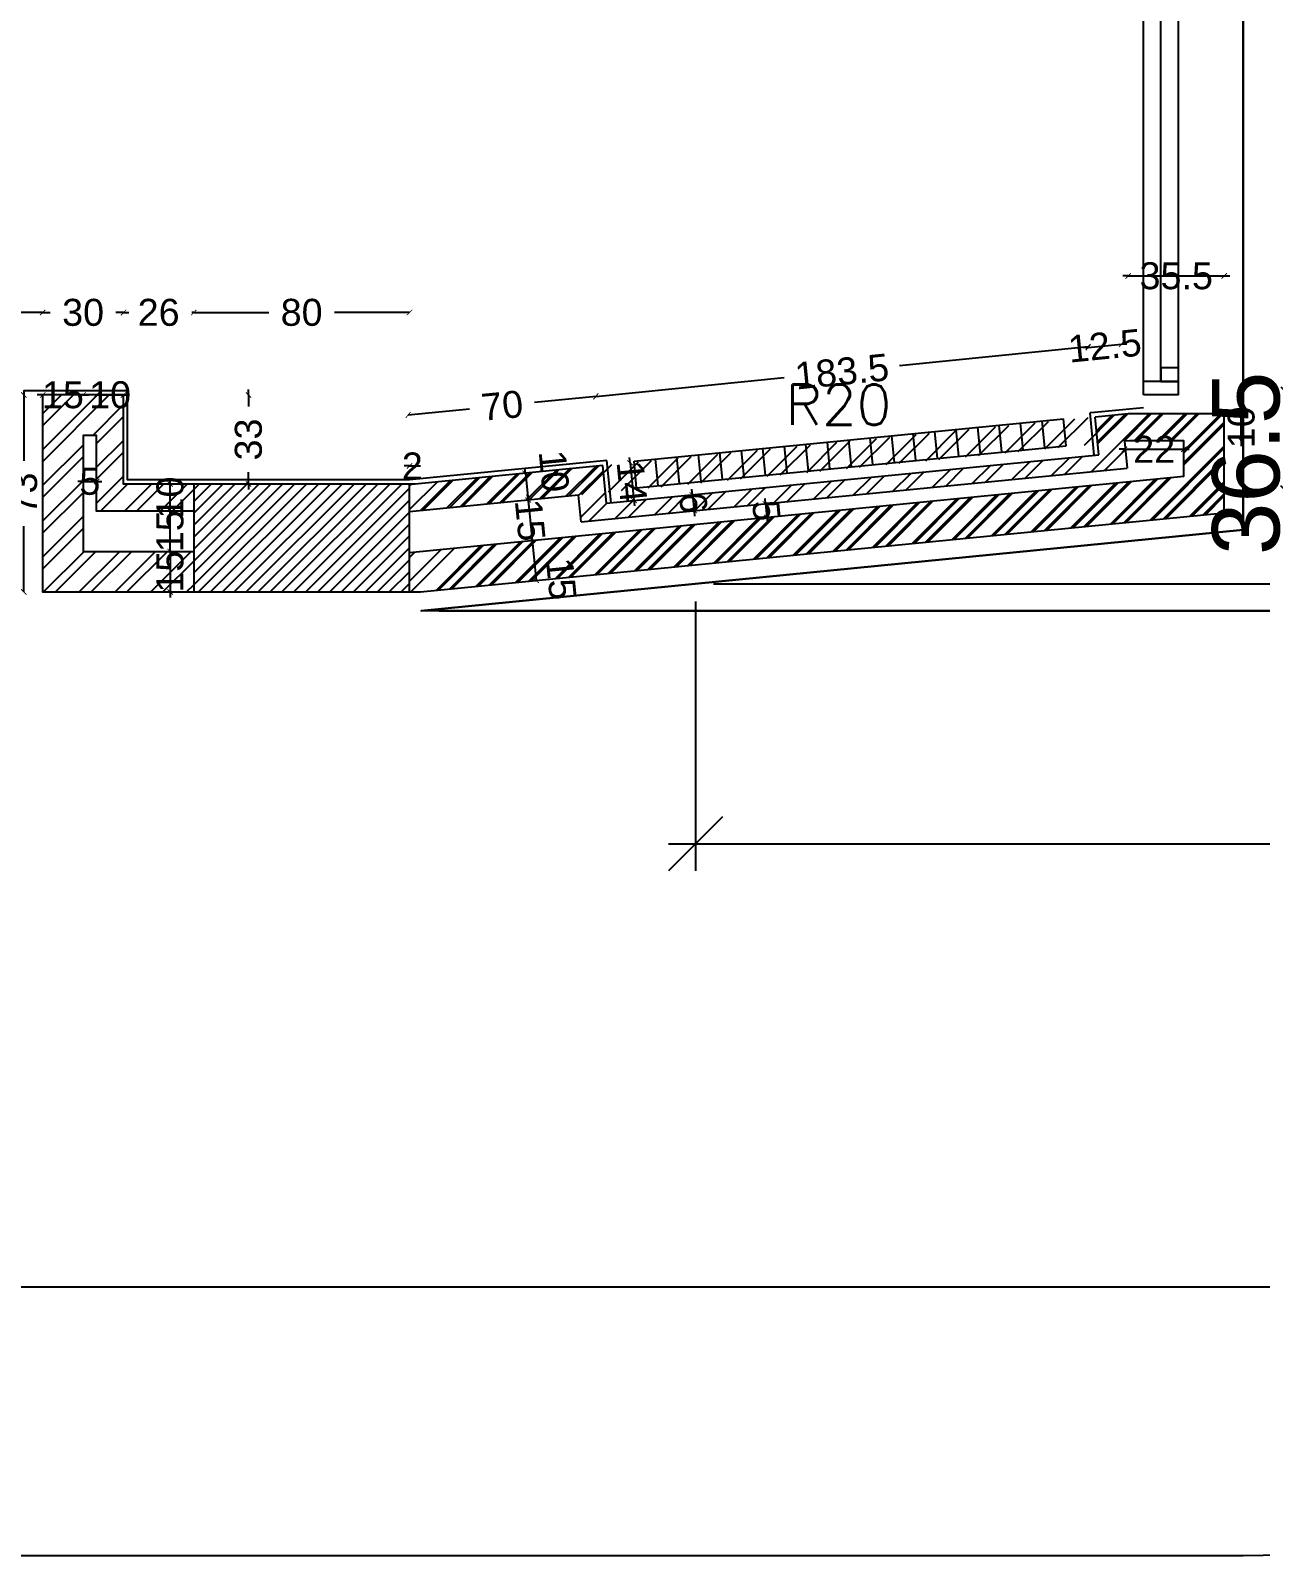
# Model space of a CAD drawing. Extents: x -0.9 to 45.6, y -8.7 to 61.5.
# Drawn here: x 34.41 to 38.97, y 0 to 5.65 of the extents above; entities that cross this region are included whole.
import ezdxf

# ---------------------------------------------------------------- set-up
doc = ezdxf.new("R2010")
doc.units = 0
doc.header["$MEASUREMENT"] = 0
doc.header["$PDMODE"] = 35
doc.header["$PDSIZE"] = 0.3
doc.layers.get('0').update_dxf_attribs({"linetype": 'CONTINUOUS'})
doc.layers.get('DEFPOINTS').update_dxf_attribs({"linetype": 'CONTINUOUS'})
for name, color, linetype in [('03', 3, 'CONTINUOUS'), ('04', 4, 'CONTINUOUS'), ('60%', 7, 'CONTINUOUS'), ('A-ALU', 9, 'CONTINUOUS'), ('A-ANNO-DIM', 3, 'CONTINUOUS'), ('A-AREAS', 6, 'CONTINUOUS'), ('A-BALUST', 1, 'CONTINUOUS'), ('a-dim', 3, 'CONTINUOUS'), ('A-HATCH-CONC', 8, 'CONTINUOUS'), ('A-HATCH-WALL', 8, 'CONTINUOUS'), ('A-PLASTER', 8, 'CONTINUOUS'), ('A-PROJECTION', 9, 'CONTINUOUS'), ('A-WALL', 4, 'CONTINUOUS'), ('Parcelle$0$N-PLOT', 5, 'CONTINUOUS'), ('S-2ND-3RD-4-5-6TH$0$A-STR 2-3-4-5-6', 2, 'CONTINUOUS'), ('S-2ND-3RD-4-5-6TH$0$N-PLOT', 5, 'CONTINUOUS')]:
    doc.layers.add(name, color=color, linetype=linetype)
doc.styles.add('A100-STEXT', font='arial.ttf', dxfattribs={"height": 0.25})
doc.styles.add('ROMANS', font='romans__.ttf')
doc.styles.add('STYLE1', font='arial.ttf')
doc.dimstyles.new('A100-DIM', dxfattribs={"dimtxt": 0.25, "dimasz": 0.2, "dimexe": 0.1, "dimexo": 0.3, "dimgap": 0.1, "dimtad": 1, "dimlfac": 100, "dimrnd": 0.5, "dimdsep": 46, "dimtxsty": 'A100-STEXT', "dimblk1": 'OBLIQUE', "dimblk2": 'OBLIQUE', "dimsah": 1, "dimcen": -0.05, "dimdle": 0.1, "dimclrd": 15, "dimclre": 15, "dimclrt": 256, "dimadec": 0, "dimazin": 0, "dimtfac": 0.28, "dimtix": 1, "dimtmove": 2, "dimatfit": 3, "dimldrblk": 'OBLIQUE', "dimfxl": 1, "dimtolj": 1, "dimarcsym": 0})
doc.dimstyles.new('A50-DIM', dxfattribs={"dimtxt": 0.1, "dimasz": 0.02, "dimexe": 0.05, "dimexo": 0.01, "dimgap": 0.05, "dimtad": 0, "dimdec": 1, "dimlfac": 100, "dimrnd": 0.5, "dimdsep": 46, "dimtxsty": 'STYLE1', "dimblk": 'ARCHTICK', "dimcen": 0.05, "dimdle": 1e-05, "dimse1": 1, "dimse2": 1, "dimclrd": 146, "dimclre": 256, "dimclrt": 256, "dimadec": 0, "dimazin": 0, "dimtfac": 1.4, "dimtdec": 1, "dimtix": 1, "dimtmove": 2, "dimatfit": 3, "dimldrblk": 'ARCHTICK', "dimfxl": 1, "dimtolj": 1, "dimarcsym": 0})

# ---------------------------------------------------------------- blocks, each defined once
blk = doc.blocks.new('_OBLIQUE')
at = {"color": 0, "linetype": 'ByBlock'}
blk.add_line((-0.5, -0.5), (0.5, 0.5), dxfattribs=at)
blk = doc.blocks.new('*D187')
at = {"layer": 'a-dim', "color": 15, "lineweight": -2}
for p, q in [((39.1475, 4.23), (39.1475, 4.43)), ((39.1384, 4.23), (39.2475, 4.23)), ((39.1475, 4.23), (39.1475, 3.8631)), ((39.1384, 3.8631), (39.2475, 3.8631)), ((39.1475, 3.8631), (39.1475, 3.6631))]:
    blk.add_line(p, q, dxfattribs=at)
at = {"layer": 'DEFPOINTS', "color": 0}
for p in [(38.8384, 4.23), (38.8384, 3.8631), (39.1475, 3.8631)]:
    blk.add_point(p, dxfattribs=at)
at = {"layer": 'a-dim', "color": 15, "lineweight": -2, "xscale": 0.2, "yscale": 0.2, "zscale": 0.2}
for p, rotation in [((39.1475, 4.23), 270), ((39.1475, 3.8631), 90)]:
    blk.add_blockref('_OBLIQUE', p, dxfattribs=dict(at, rotation=rotation))
at = {"layer": 'a-dim', "insert": (38.9198, 4.0466), "char_height": 0.25, "attachment_point": 5, "rotation": 90, "style": 'A100-STEXT'}
blk.add_mtext('\\A1;36.5', dxfattribs=at)
blk = doc.blocks.new('*D286')
at = {"layer": '60%', "color": 15, "lineweight": -2}
for p, q in [((36.8785, 3.5341), (36.8785, 2.5371)), ((42.9584, 3.5341), (42.9584, 2.5371)), ((36.7785, 2.6371), (43.0584, 2.6371))]:
    blk.add_line(p, q, dxfattribs=at)
at = {"layer": 'DEFPOINTS', "color": 0}
for p in [(36.8785, 3.8341), (42.9584, 3.8341), (42.9584, 2.6371)]:
    blk.add_point(p, dxfattribs=at)
at = {"layer": '60%', "color": 15, "lineweight": -2, "xscale": 0.2, "yscale": 0.2, "zscale": 0.2, "rotation": 180}
blk.add_blockref('_OBLIQUE', (36.8785, 2.6371), dxfattribs=at)
at = {"layer": '60%', "color": 15, "lineweight": -2, "xscale": 0.2, "yscale": 0.2, "zscale": 0.2}
blk.add_blockref('_OBLIQUE', (42.9584, 2.6371), dxfattribs=at)
at = {"layer": '60%', "insert": (39.9184, 2.8648), "char_height": 0.25, "attachment_point": 5, "style": 'A100-STEXT'}
blk.add_mtext('\\A1;608', dxfattribs=at)
blk = doc.blocks.new('*D287')
at = {"layer": '60%', "color": 15, "lineweight": -2}
for p, q in [((0.0084, 3.2), (0.0084, 0.8959)), ((42.9584, 3.2), (42.9584, 0.8959)), ((-0.0916, 0.9959), (43.0584, 0.9959))]:
    blk.add_line(p, q, dxfattribs=at)
at = {"layer": 'DEFPOINTS', "color": 0}
for p in [(0.0084, 3.5), (42.9584, 3.5), (42.9584, 0.9959)]:
    blk.add_point(p, dxfattribs=at)
at = {"layer": '60%', "color": 15, "lineweight": -2, "xscale": 0.2, "yscale": 0.2, "zscale": 0.2, "rotation": 180}
blk.add_blockref('_OBLIQUE', (0.0084, 0.9959), dxfattribs=at)
at = {"layer": '60%', "color": 15, "lineweight": -2, "xscale": 0.2, "yscale": 0.2, "zscale": 0.2}
blk.add_blockref('_OBLIQUE', (42.9584, 0.9959), dxfattribs=at)
at = {"layer": '60%', "insert": (21.4834, 1.2235), "char_height": 0.25, "attachment_point": 5, "style": 'A100-STEXT'}
blk.add_mtext('\\A1;4295', dxfattribs=at)
blk = doc.blocks.new('_ArchTick')
at = {"color": 0, "linetype": 'ByBlock', "const_width": 0.15}
blk.add_lwpolyline([(-0.5, -0.5), (0.5, 0.5)], dxfattribs=at)
blk = doc.blocks.new('*D387')
at = {"layer": 'A-ANNO-DIM', "color": 146, "lineweight": -2}
for p, q in [((32.4434, 4.6054), (33.2309, 4.6054)), ((34.4584, 4.6054), (33.6708, 4.6054))]:
    blk.add_line(p, q, dxfattribs=at)
at = {"layer": 'DEFPOINTS', "color": 0}
for p in [(34.4584, 4.6054), (32.4434, 4.315), (34.4584, 4.3)]:
    blk.add_point(p, dxfattribs=at)
at = {"layer": 'A-ANNO-DIM', "color": 146, "lineweight": -2, "xscale": 0.02, "yscale": 0.02, "zscale": 0.02, "rotation": 180}
blk.add_blockref('_ArchTick', (32.4434, 4.6054), dxfattribs=at)
at = {"layer": 'A-ANNO-DIM', "color": 146, "lineweight": -2, "xscale": 0.02, "yscale": 0.02, "zscale": 0.02}
blk.add_blockref('_ArchTick', (34.4584, 4.6054), dxfattribs=at)
at = {"layer": 'A-ANNO-DIM', "insert": (33.4509, 4.6054), "char_height": 0.1, "attachment_point": 5, "style": 'STYLE1'}
blk.add_mtext('\\A1;201.5', dxfattribs=at)
blk = doc.blocks.new('*D388')
at = {"layer": 'A-ANNO-DIM', "color": 146, "lineweight": -2}
for p, q in [((34.4584, 4.6054), (34.4384, 4.6054)), ((34.4584, 4.6054), (34.4869, 4.6054)), ((34.7584, 4.6054), (34.7298, 4.6054)), ((34.7584, 4.6054), (34.7784, 4.6054))]:
    blk.add_line(p, q, dxfattribs=at)
at = {"layer": 'DEFPOINTS', "color": 0}
for p in [(34.7584, 4.6054), (34.4584, 4.3), (34.7584, 4.3)]:
    blk.add_point(p, dxfattribs=at)
at = {"layer": 'A-ANNO-DIM', "color": 146, "lineweight": -2, "xscale": 0.02, "yscale": 0.02, "zscale": 0.02}
blk.add_blockref('_ArchTick', (34.4584, 4.6054), dxfattribs=at)
at = {"layer": 'A-ANNO-DIM', "color": 146, "lineweight": -2, "xscale": 0.02, "yscale": 0.02, "zscale": 0.02, "rotation": 180}
blk.add_blockref('_ArchTick', (34.7584, 4.6054), dxfattribs=at)
at = {"layer": 'A-ANNO-DIM', "insert": (34.6084, 4.6054), "char_height": 0.1, "attachment_point": 5, "style": 'STYLE1'}
blk.add_mtext('\\A1;30', dxfattribs=at)
blk = doc.blocks.new('*D389')
at = {"layer": 'A-ANNO-DIM', "color": 146, "lineweight": -2}
for p, q in [((34.7584, 4.6054), (34.7384, 4.6054)), ((34.7584, 4.6054), (34.7659, 4.6054)), ((35.0184, 4.6054), (35.0108, 4.6054)), ((35.0184, 4.6054), (35.0384, 4.6054))]:
    blk.add_line(p, q, dxfattribs=at)
at = {"layer": 'DEFPOINTS', "color": 0}
for p in [(35.0184, 4.6054), (34.7584, 4.3), (35.0184, 3.97)]:
    blk.add_point(p, dxfattribs=at)
at = {"layer": 'A-ANNO-DIM', "color": 146, "lineweight": -2, "xscale": 0.02, "yscale": 0.02, "zscale": 0.02}
blk.add_blockref('_ArchTick', (34.7584, 4.6054), dxfattribs=at)
at = {"layer": 'A-ANNO-DIM', "color": 146, "lineweight": -2, "xscale": 0.02, "yscale": 0.02, "zscale": 0.02, "rotation": 180}
blk.add_blockref('_ArchTick', (35.0184, 4.6054), dxfattribs=at)
at = {"layer": 'A-ANNO-DIM', "insert": (34.8884, 4.6054), "char_height": 0.1, "attachment_point": 5, "style": 'STYLE1'}
blk.add_mtext('\\A1;26', dxfattribs=at)
blk = doc.blocks.new('*D390')
at = {"layer": 'A-ANNO-DIM', "color": 146, "lineweight": -2}
for p, q in [((35.0184, 4.6054), (35.2968, 4.6054)), ((35.8184, 4.6054), (35.5399, 4.6054))]:
    blk.add_line(p, q, dxfattribs=at)
at = {"layer": 'DEFPOINTS', "color": 0}
for p in [(35.8184, 4.6054), (35.0184, 3.97), (35.8184, 3.97)]:
    blk.add_point(p, dxfattribs=at)
at = {"layer": 'A-ANNO-DIM', "color": 146, "lineweight": -2, "xscale": 0.02, "yscale": 0.02, "zscale": 0.02, "rotation": 180}
blk.add_blockref('_ArchTick', (35.0184, 4.6054), dxfattribs=at)
at = {"layer": 'A-ANNO-DIM', "color": 146, "lineweight": -2, "xscale": 0.02, "yscale": 0.02, "zscale": 0.02}
blk.add_blockref('_ArchTick', (35.8184, 4.6054), dxfattribs=at)
at = {"layer": 'A-ANNO-DIM', "insert": (35.4184, 4.6054), "char_height": 0.1, "attachment_point": 5, "style": 'STYLE1'}
blk.add_mtext('\\A1;80', dxfattribs=at)
blk = doc.blocks.new('*D391')
at = {"layer": 'A-ANNO-DIM', "color": 146, "lineweight": -2}
for p, q in [((38.3332, 4.4784), (37.6342, 4.408)), ((36.5085, 4.2946), (37.2075, 4.365))]:
    blk.add_line(p, q, dxfattribs=at)
at = {"layer": 'DEFPOINTS', "color": 0}
for p in [(36.5085, 4.2947), (38.3594, 4.2179), (36.5347, 4.0342)]:
    blk.add_point(p, dxfattribs=at)
at = {"layer": 'A-ANNO-DIM', "color": 146, "lineweight": -2, "xscale": 0.02, "yscale": 0.02, "zscale": 0.02}
for p, rotation in [((38.3332, 4.4784), 5.749290727257161), ((36.5085, 4.2947), 185.7492907272571)]:
    blk.add_blockref('_ArchTick', p, dxfattribs=dict(at, rotation=rotation))
at = {"layer": 'A-ANNO-DIM', "insert": (37.4209, 4.3865), "char_height": 0.1, "attachment_point": 5, "rotation": 5.7493, "style": 'STYLE1'}
blk.add_mtext('\\A1;183.5', dxfattribs=at)
blk = doc.blocks.new('*D392')
at = {"layer": 'A-ANNO-DIM', "color": 146, "lineweight": -2}
for p, q in [((36.5096, 4.2947), (36.282, 4.2723)), ((35.8135, 4.2262), (36.0411, 4.2486))]:
    blk.add_line(p, q, dxfattribs=at)
at = {"layer": 'DEFPOINTS', "color": 0}
for p in [(35.8135, 4.2262), (36.5347, 4.0385), (35.8387, 3.97)]:
    blk.add_point(p, dxfattribs=at)
at = {"layer": 'A-ANNO-DIM', "color": 146, "lineweight": -2, "xscale": 0.02, "yscale": 0.02, "zscale": 0.02}
for p, rotation in [((36.5095, 4.2947), 5.617580589974765), ((35.8135, 4.2262), 185.6175805899748)]:
    blk.add_blockref('_ArchTick', p, dxfattribs=dict(at, rotation=rotation))
at = {"layer": 'A-ANNO-DIM', "insert": (36.1615, 4.2604), "char_height": 0.1, "attachment_point": 5, "rotation": 5.6176, "style": 'STYLE1'}
blk.add_mtext('\\A1;70', dxfattribs=at)
blk = doc.blocks.new('*D400')
at = {"layer": 'A-ANNO-DIM', "color": 146, "lineweight": -2}
for p, q in [((35.2214, 4.3), (35.2214, 4.32)), ((35.2214, 4.3), (35.2214, 4.2566)), ((35.2214, 3.97), (35.2214, 4.0134)), ((35.2214, 3.97), (35.2214, 3.95))]:
    blk.add_line(p, q, dxfattribs=at)
at = {"layer": 'DEFPOINTS', "color": 0}
for p in [(34.7584, 4.3), (34.7584, 3.97), (35.2214, 3.97)]:
    blk.add_point(p, dxfattribs=at)
at = {"layer": 'A-ANNO-DIM', "color": 146, "lineweight": -2, "xscale": 0.02, "yscale": 0.02, "zscale": 0.02}
for p, rotation in [((35.2214, 4.3), 270), ((35.2214, 3.97), 90)]:
    blk.add_blockref('_ArchTick', p, dxfattribs=dict(at, rotation=rotation))
at = {"layer": 'A-ANNO-DIM', "insert": (35.2214, 4.135), "char_height": 0.1, "attachment_point": 5, "rotation": 90, "style": 'STYLE1'}
blk.add_mtext('\\A1;33', dxfattribs=at)
blk = doc.blocks.new('*D401')
at = {"layer": 'A-ANNO-DIM', "color": 146, "lineweight": -2}
for p, q in [((39.1475, 4.23), (39.1475, 4.25)), ((39.1475, 4.23), (39.1475, 4.2268)), ((39.1475, 3.8631), (39.1475, 3.8663)), ((39.1475, 3.8631), (39.1475, 3.8431))]:
    blk.add_line(p, q, dxfattribs=at)
at = {"layer": 'DEFPOINTS', "color": 0}
for p in [(38.8384, 4.23), (38.8384, 3.8631), (39.1475, 3.8631)]:
    blk.add_point(p, dxfattribs=at)
at = {"layer": 'A-ANNO-DIM', "color": 146, "lineweight": -2, "xscale": 0.02, "yscale": 0.02, "zscale": 0.02}
for p, rotation in [((39.1475, 4.23), 270), ((39.1475, 3.8631), 90)]:
    blk.add_blockref('_ArchTick', p, dxfattribs=dict(at, rotation=rotation))
at = {"layer": 'A-ANNO-DIM', "insert": (39.1475, 4.0466), "char_height": 0.1, "attachment_point": 5, "rotation": 90, "style": 'STYLE1'}
blk.add_mtext('\\A1;36.5', dxfattribs=at)
blk = doc.blocks.new('*D402')
at = {"layer": 'A-ANNO-DIM', "color": 146, "lineweight": -2}
for p, q in [((36.248, 4.0103), (36.246, 4.0302)), ((36.248, 4.0103), (36.2578, 3.9107)), ((36.2578, 3.9107), (36.2597, 3.8908))]:
    blk.add_line(p, q, dxfattribs=at)
at = {"layer": 'DEFPOINTS', "color": 0}
for p in [(36.4917, 4.0342), (36.2578, 3.9107), (36.5015, 3.9347)]:
    blk.add_point(p, dxfattribs=at)
at = {"layer": 'A-ANNO-DIM', "color": 146, "lineweight": -2, "xscale": 0.02, "yscale": 0.02, "zscale": 0.02}
for p, rotation in [((36.248, 4.0103), 275.6175805900498), ((36.2578, 3.9107), 95.61758059004978)]:
    blk.add_blockref('_ArchTick', p, dxfattribs=dict(at, rotation=rotation))
at = {"layer": 'A-ANNO-DIM', "insert": (36.3534, 4.0174), "char_height": 0.1, "attachment_point": 5, "rotation": 275.6176, "style": 'STYLE1'}
blk.add_mtext('\\A1;10', dxfattribs=at)
blk = doc.blocks.new('*D403')
at = {"layer": 'A-ANNO-DIM', "color": 146, "lineweight": -2}
for p, q in [((36.2578, 3.9107), (36.2558, 3.9306)), ((36.2578, 3.9107), (36.2724, 3.7615)), ((36.2724, 3.7615), (36.2744, 3.7415))]:
    blk.add_line(p, q, dxfattribs=at)
at = {"layer": 'DEFPOINTS', "color": 0}
for p in [(36.5015, 3.9347), (36.2724, 3.7615), (35.8184, 3.7168)]:
    blk.add_point(p, dxfattribs=at)
at = {"layer": 'A-ANNO-DIM', "color": 146, "lineweight": -2, "xscale": 0.02, "yscale": 0.02, "zscale": 0.02}
for p, rotation in [((36.2578, 3.9107), 275.6175805900456), ((36.2724, 3.7615), 95.61758059004556)]:
    blk.add_blockref('_ArchTick', p, dxfattribs=dict(at, rotation=rotation))
at = {"layer": 'A-ANNO-DIM', "insert": (36.2651, 3.8361), "char_height": 0.1, "attachment_point": 5, "rotation": 275.6176, "style": 'STYLE1'}
blk.add_mtext('\\A1;15', dxfattribs=at)
blk = doc.blocks.new('*D404')
at = {"layer": 'A-ANNO-DIM', "color": 146, "lineweight": -2}
blk.add_line((36.2724, 3.7615), (36.2871, 3.6122), dxfattribs=at)
at = {"layer": 'DEFPOINTS', "color": 0}
for p in [(35.8184, 3.7168), (35.8584, 3.57), (36.2871, 3.6122)]:
    blk.add_point(p, dxfattribs=at)
at = {"layer": 'A-ANNO-DIM', "color": 146, "lineweight": -2, "xscale": 0.02, "yscale": 0.02, "zscale": 0.02}
for p, rotation in [((36.2724, 3.7615), 95.61758059004556), ((36.2871, 3.6122), 275.6175805900456)]:
    blk.add_blockref('_ArchTick', p, dxfattribs=dict(at, rotation=rotation))
at = {"layer": 'A-ANNO-DIM', "insert": (36.3803, 3.6187), "char_height": 0.1, "attachment_point": 5, "rotation": 275.6176, "style": 'STYLE1'}
blk.add_mtext('\\A1;15', dxfattribs=at)
blk = doc.blocks.new('A$C21287FDA')
at = {"layer": 'A-ALU'}
for p, q in [((38.5384, 4.3), (38.5384, 7.525)), ((38.6684, 4.3), (38.6684, 7.525)), ((38.6034, 4.35), (38.6034, 7.475)), ((38.6684, 4.35), (38.5384, 4.35)), ((38.6684, 4.3), (38.5384, 4.3))]:
    blk.add_line(p, q, dxfattribs=at)
blk.add_lwpolyline([(38.6684, 4.4), (38.6034, 4.4), (38.6034, 4.35), (38.6684, 4.35)], close=True, dxfattribs=at)
blk = doc.blocks.new('*D441')
at = {"layer": 'A-ANNO-DIM', "color": 146, "lineweight": -2}
for p, q in [((35.8184, 4.0368), (35.7984, 4.0368)), ((35.8184, 4.0368), (35.8387, 4.0368)), ((35.8387, 4.0368), (35.8587, 4.0368))]:
    blk.add_line(p, q, dxfattribs=at)
at = {"layer": 'DEFPOINTS', "color": 0}
for p in [(35.8387, 4.0368), (35.8184, 3.97), (35.8387, 3.97)]:
    blk.add_point(p, dxfattribs=at)
at = {"layer": 'A-ANNO-DIM', "color": 146, "lineweight": -2, "xscale": 0.02, "yscale": 0.02, "zscale": 0.02}
blk.add_blockref('_ArchTick', (35.8184, 4.0368), dxfattribs=at)
at = {"layer": 'A-ANNO-DIM', "color": 146, "lineweight": -2, "xscale": 0.02, "yscale": 0.02, "zscale": 0.02, "rotation": 180}
blk.add_blockref('_ArchTick', (35.8387, 4.0368), dxfattribs=at)
at = {"layer": 'A-ANNO-DIM', "insert": (35.8286, 4.0368), "char_height": 0.1, "attachment_point": 5, "style": 'STYLE1'}
blk.add_mtext('\\A1;2', dxfattribs=at)
blk = doc.blocks.new('*D442')
at = {"layer": 'A-ANNO-DIM', "color": 146, "lineweight": -2}
for p, q in [((38.334, 4.4759), (38.3141, 4.474)), ((38.334, 4.4759), (38.4567, 4.488)), ((38.4567, 4.488), (38.4766, 4.4899))]:
    blk.add_line(p, q, dxfattribs=at)
at = {"layer": 'DEFPOINTS', "color": 0}
for p in [(38.4567, 4.488), (38.3594, 4.2179), (38.4821, 4.23)]:
    blk.add_point(p, dxfattribs=at)
at = {"layer": 'A-ANNO-DIM', "color": 146, "lineweight": -2, "xscale": 0.02, "yscale": 0.02, "zscale": 0.02}
for p, rotation in [((38.334, 4.4759), 5.617580589975084), ((38.4567, 4.488), 185.6175805899751)]:
    blk.add_blockref('_ArchTick', p, dxfattribs=dict(at, rotation=rotation))
at = {"layer": 'A-ANNO-DIM', "insert": (38.3954, 4.482), "char_height": 0.1, "attachment_point": 5, "rotation": 5.6176, "style": 'STYLE1'}
blk.add_mtext('\\A1;12.5', dxfattribs=at)
blk = doc.blocks.new('*D443')
at = {"layer": 'A-ANNO-DIM', "color": 146, "lineweight": -2}
for p, q in [((38.4821, 4.741), (38.4621, 4.741)), ((38.4821, 4.741), (38.8384, 4.741)), ((38.8384, 4.741), (38.8584, 4.741))]:
    blk.add_line(p, q, dxfattribs=at)
at = {"layer": 'DEFPOINTS', "color": 0}
for p in [(38.8384, 4.741), (38.4821, 4.23), (38.8384, 4.23)]:
    blk.add_point(p, dxfattribs=at)
at = {"layer": 'A-ANNO-DIM', "color": 146, "lineweight": -2, "xscale": 0.02, "yscale": 0.02, "zscale": 0.02}
blk.add_blockref('_ArchTick', (38.4821, 4.741), dxfattribs=at)
at = {"layer": 'A-ANNO-DIM', "color": 146, "lineweight": -2, "xscale": 0.02, "yscale": 0.02, "zscale": 0.02, "rotation": 180}
blk.add_blockref('_ArchTick', (38.8384, 4.741), dxfattribs=at)
at = {"layer": 'A-ANNO-DIM', "insert": (38.6602, 4.741), "char_height": 0.1, "attachment_point": 5, "style": 'STYLE1'}
blk.add_mtext('\\A1;35.5', dxfattribs=at)
blk = doc.blocks.new('*D444')
at = {"layer": 'A-ANNO-DIM', "color": 146, "lineweight": -2}
for p, q in [((34.3884, 4.3), (34.3884, 4.0562)), ((34.3884, 3.57), (34.3884, 3.8138))]:
    blk.add_line(p, q, dxfattribs=at)
at = {"layer": 'DEFPOINTS', "color": 0}
for p in [(34.4584, 4.3), (34.3884, 3.57), (34.4584, 3.57)]:
    blk.add_point(p, dxfattribs=at)
at = {"layer": 'A-ANNO-DIM', "color": 146, "lineweight": -2, "xscale": 0.02, "yscale": 0.02, "zscale": 0.02}
for p, rotation in [((34.3884, 4.3), 90), ((34.3884, 3.57), 270)]:
    blk.add_blockref('_ArchTick', p, dxfattribs=dict(at, rotation=rotation))
at = {"layer": 'A-ANNO-DIM', "insert": (34.3884, 3.935), "char_height": 0.1, "attachment_point": 5, "rotation": 90, "style": 'STYLE1'}
blk.add_mtext('\\A1;73', dxfattribs=at)
blk = doc.blocks.new('*D445')
at = {"layer": 'A-ANNO-DIM', "color": 146, "lineweight": -2}
for p, q in [((36.636, 4.0484), (36.634, 4.0683)), ((36.636, 4.0484), (36.6497, 3.9091)), ((36.6497, 3.9091), (36.6516, 3.8892))]:
    blk.add_line(p, q, dxfattribs=at)
at = {"layer": 'DEFPOINTS', "color": 0}
for p in [(36.5347, 4.0385), (36.5485, 3.8991), (36.6497, 3.9091)]:
    blk.add_point(p, dxfattribs=at)
at = {"layer": 'A-ANNO-DIM', "color": 146, "lineweight": -2, "xscale": 0.02, "yscale": 0.02, "zscale": 0.02}
for p, rotation in [((36.636, 4.0484), 275.6175805880162), ((36.6497, 3.9091), 95.61758058801622)]:
    blk.add_blockref('_ArchTick', p, dxfattribs=dict(at, rotation=rotation))
at = {"layer": 'A-ANNO-DIM', "insert": (36.6428, 3.9788), "char_height": 0.1, "attachment_point": 5, "rotation": 275.6176, "style": 'STYLE1'}
blk.add_mtext('\\A1;14', dxfattribs=at)
blk = doc.blocks.new('*D447')
at = {"layer": 'A-ANNO-DIM', "color": 146, "lineweight": -2}
for p, q in [((34.9309, 3.97), (34.9309, 3.99)), ((34.9309, 3.87), (34.9309, 3.97)), ((34.9309, 3.87), (34.9309, 3.85))]:
    blk.add_line(p, q, dxfattribs=at)
at = {"layer": 'DEFPOINTS', "color": 0}
for p in [(34.9309, 3.97), (35.0184, 3.97), (35.0184, 3.87)]:
    blk.add_point(p, dxfattribs=at)
at = {"layer": 'A-ANNO-DIM', "color": 146, "lineweight": -2, "xscale": 0.02, "yscale": 0.02, "zscale": 0.02}
for p, rotation in [((34.9309, 3.97), 270), ((34.9309, 3.87), 90)]:
    blk.add_blockref('_ArchTick', p, dxfattribs=dict(at, rotation=rotation))
at = {"layer": 'A-ANNO-DIM', "insert": (34.9309, 3.92), "char_height": 0.1, "attachment_point": 5, "rotation": 90, "style": 'STYLE1'}
blk.add_mtext('\\A1;10', dxfattribs=at)
blk = doc.blocks.new('*D448')
at = {"layer": 'A-ANNO-DIM', "color": 146, "lineweight": -2}
for p, q in [((34.9309, 3.87), (34.9309, 3.89)), ((34.9309, 3.72), (34.9309, 3.87)), ((34.9309, 3.72), (34.9309, 3.7))]:
    blk.add_line(p, q, dxfattribs=at)
at = {"layer": 'DEFPOINTS', "color": 0}
for p in [(34.9309, 3.87), (35.0184, 3.87), (35.0184, 3.72)]:
    blk.add_point(p, dxfattribs=at)
at = {"layer": 'A-ANNO-DIM', "color": 146, "lineweight": -2, "xscale": 0.02, "yscale": 0.02, "zscale": 0.02}
for p, rotation in [((34.9309, 3.87), 270), ((34.9309, 3.72), 90)]:
    blk.add_blockref('_ArchTick', p, dxfattribs=dict(at, rotation=rotation))
at = {"layer": 'A-ANNO-DIM', "insert": (34.9309, 3.795), "char_height": 0.1, "attachment_point": 5, "rotation": 90, "style": 'STYLE1'}
blk.add_mtext('\\A1;15', dxfattribs=at)
blk = doc.blocks.new('*D449')
at = {"layer": 'A-ANNO-DIM', "color": 146, "lineweight": -2}
for p, q in [((34.9309, 3.72), (34.9309, 3.74)), ((34.9309, 3.72), (34.9309, 3.57)), ((34.9309, 3.57), (34.9309, 3.55))]:
    blk.add_line(p, q, dxfattribs=at)
at = {"layer": 'DEFPOINTS', "color": 0}
for p in [(35.0184, 3.72), (34.9309, 3.57), (35.0184, 3.57)]:
    blk.add_point(p, dxfattribs=at)
at = {"layer": 'A-ANNO-DIM', "color": 146, "lineweight": -2, "xscale": 0.02, "yscale": 0.02, "zscale": 0.02}
for p, rotation in [((34.9309, 3.72), 270), ((34.9309, 3.57), 90)]:
    blk.add_blockref('_ArchTick', p, dxfattribs=dict(at, rotation=rotation))
at = {"layer": 'A-ANNO-DIM', "insert": (34.9309, 3.645), "char_height": 0.1, "attachment_point": 5, "rotation": 90, "style": 'STYLE1'}
blk.add_mtext('\\A1;15', dxfattribs=at)
blk = doc.blocks.new('*D450')
at = {"layer": 'A-ANNO-DIM', "color": 146, "lineweight": -2}
for p, q in [((34.4584, 4.3), (34.4384, 4.3)), ((34.6084, 4.3), (34.4584, 4.3)), ((34.6084, 4.3), (34.6284, 4.3))]:
    blk.add_line(p, q, dxfattribs=at)
at = {"layer": 'DEFPOINTS', "color": 0}
for p in [(34.4584, 4.3), (34.4584, 4.3), (34.6084, 4.15)]:
    blk.add_point(p, dxfattribs=at)
at = {"layer": 'A-ANNO-DIM', "color": 146, "lineweight": -2, "xscale": 0.02, "yscale": 0.02, "zscale": 0.02}
blk.add_blockref('_ArchTick', (34.4584, 4.3), dxfattribs=at)
at = {"layer": 'A-ANNO-DIM', "color": 146, "lineweight": -2, "xscale": 0.02, "yscale": 0.02, "zscale": 0.02, "rotation": 180}
blk.add_blockref('_ArchTick', (34.6084, 4.3), dxfattribs=at)
at = {"layer": 'A-ANNO-DIM', "insert": (34.5334, 4.3), "char_height": 0.1, "attachment_point": 5, "style": 'STYLE1'}
blk.add_mtext('\\A1;15', dxfattribs=at)
blk = doc.blocks.new('*D431')
at = {"layer": 'A-ANNO-DIM', "color": 146, "lineweight": -2}
for p, q in [((34.6084, 3.9793), (34.5884, 3.9793)), ((34.6084, 3.9793), (34.6584, 3.9793)), ((34.6584, 3.9793), (34.6784, 3.9793))]:
    blk.add_line(p, q, dxfattribs=at)
at = {"layer": 'DEFPOINTS', "color": 0}
for p in [(34.6084, 4.15), (34.6584, 3.9793), (34.6584, 3.9793)]:
    blk.add_point(p, dxfattribs=at)
at = {"layer": 'A-ANNO-DIM', "color": 146, "lineweight": -2, "xscale": 0.02, "yscale": 0.02, "zscale": 0.02}
blk.add_blockref('_ArchTick', (34.6084, 3.9793), dxfattribs=at)
at = {"layer": 'A-ANNO-DIM', "color": 146, "lineweight": -2, "xscale": 0.02, "yscale": 0.02, "zscale": 0.02, "rotation": 180}
blk.add_blockref('_ArchTick', (34.6584, 3.9793), dxfattribs=at)
at = {"layer": 'A-ANNO-DIM', "insert": (34.6334, 3.9793), "char_height": 0.1, "attachment_point": 5, "style": 'STYLE1'}
blk.add_mtext('\\A1;5', dxfattribs=at)
blk = doc.blocks.new('*D432')
at = {"layer": 'A-ANNO-DIM', "color": 146, "lineweight": -2}
for p, q in [((34.6584, 4.3), (34.6384, 4.3)), ((34.6584, 4.3), (34.7584, 4.3)), ((34.7584, 4.3), (34.7784, 4.3))]:
    blk.add_line(p, q, dxfattribs=at)
at = {"layer": 'DEFPOINTS', "color": 0}
for p in [(34.7584, 4.3), (34.7584, 4.3), (34.6584, 4.15)]:
    blk.add_point(p, dxfattribs=at)
at = {"layer": 'A-ANNO-DIM', "color": 146, "lineweight": -2, "xscale": 0.02, "yscale": 0.02, "zscale": 0.02}
blk.add_blockref('_ArchTick', (34.6584, 4.3), dxfattribs=at)
at = {"layer": 'A-ANNO-DIM', "color": 146, "lineweight": -2, "xscale": 0.02, "yscale": 0.02, "zscale": 0.02, "rotation": 180}
blk.add_blockref('_ArchTick', (34.7584, 4.3), dxfattribs=at)
at = {"layer": 'A-ANNO-DIM', "insert": (34.7084, 4.3), "char_height": 0.1, "attachment_point": 5, "style": 'STYLE1'}
blk.add_mtext('\\A1;10', dxfattribs=at)
blk = doc.blocks.new('*D451')
at = {"layer": 'A-ANNO-DIM', "color": 146, "lineweight": -2}
for p, q in [((38.4687, 4.0986), (38.4487, 4.0986)), ((38.4687, 4.0986), (38.6884, 4.0986)), ((38.6884, 4.0986), (38.7084, 4.0986))]:
    blk.add_line(p, q, dxfattribs=at)
at = {"layer": 'DEFPOINTS', "color": 0}
for p in [(38.4687, 4.1282), (38.6884, 4.13), (38.6884, 4.0986)]:
    blk.add_point(p, dxfattribs=at)
at = {"layer": 'A-ANNO-DIM', "color": 146, "lineweight": -2, "xscale": 0.02, "yscale": 0.02, "zscale": 0.02}
blk.add_blockref('_ArchTick', (38.4687, 4.0986), dxfattribs=at)
at = {"layer": 'A-ANNO-DIM', "color": 146, "lineweight": -2, "xscale": 0.02, "yscale": 0.02, "zscale": 0.02, "rotation": 180}
blk.add_blockref('_ArchTick', (38.6884, 4.0986), dxfattribs=at)
at = {"layer": 'A-ANNO-DIM', "insert": (38.5785, 4.0986), "char_height": 0.1, "attachment_point": 5, "style": 'STYLE1'}
blk.add_mtext('\\A1;22', dxfattribs=at)
blk = doc.blocks.new('*D452')
at = {"layer": 'A-ANNO-DIM', "color": 146, "lineweight": -2}
for p, q in [((38.9012, 4.23), (38.9012, 4.25)), ((38.9012, 4.13), (38.9012, 4.23)), ((38.9012, 4.13), (38.9012, 4.11))]:
    blk.add_line(p, q, dxfattribs=at)
at = {"layer": 'DEFPOINTS', "color": 0}
for p in [(38.6884, 4.23), (38.9012, 4.23), (38.6884, 4.13)]:
    blk.add_point(p, dxfattribs=at)
at = {"layer": 'A-ANNO-DIM', "color": 146, "lineweight": -2, "xscale": 0.02, "yscale": 0.02, "zscale": 0.02}
for p, rotation in [((38.9012, 4.23), 270), ((38.9012, 4.13), 90)]:
    blk.add_blockref('_ArchTick', p, dxfattribs=dict(at, rotation=rotation))
at = {"layer": 'A-ANNO-DIM', "insert": (38.9012, 4.18), "char_height": 0.1, "attachment_point": 5, "rotation": 90, "style": 'STYLE1'}
blk.add_mtext('\\A1;10', dxfattribs=at)
blk = doc.blocks.new('*D453')
at = {"layer": 'A-ANNO-DIM', "color": 146, "lineweight": -2}
for p, q in [((36.8671, 3.9305), (36.8651, 3.9504)), ((36.8671, 3.9305), (36.8729, 3.8708)), ((36.8729, 3.8708), (36.8749, 3.8509))]:
    blk.add_line(p, q, dxfattribs=at)
at = {"layer": 'DEFPOINTS', "color": 0}
for p in [(36.5485, 3.8991), (36.8729, 3.8708), (36.5543, 3.8394)]:
    blk.add_point(p, dxfattribs=at)
at = {"layer": 'A-ANNO-DIM', "color": 146, "lineweight": -2, "xscale": 0.02, "yscale": 0.02, "zscale": 0.02}
for p, rotation in [((36.8671, 3.9305), 275.6175805880198), ((36.8729, 3.8708), 95.61758058801989)]:
    blk.add_blockref('_ArchTick', p, dxfattribs=dict(at, rotation=rotation))
at = {"layer": 'A-ANNO-DIM', "insert": (36.87, 3.9006), "char_height": 0.1, "attachment_point": 5, "rotation": 275.6176, "style": 'STYLE1'}
blk.add_mtext('\\A1;6', dxfattribs=at)
blk = doc.blocks.new('*D454')
at = {"layer": 'A-ANNO-DIM', "color": 146, "lineweight": -2}
for p, q in [((37.1383, 3.8969), (37.1363, 3.9168)), ((37.1383, 3.8969), (37.1432, 3.8471)), ((37.1432, 3.8471), (37.1451, 3.8272))]:
    blk.add_line(p, q, dxfattribs=at)
at = {"layer": 'DEFPOINTS', "color": 0}
for p in [(37.1432, 3.8471), (36.4548, 3.8296), (36.4597, 3.7799)]:
    blk.add_point(p, dxfattribs=at)
at = {"layer": 'A-ANNO-DIM', "color": 146, "lineweight": -2, "xscale": 0.02, "yscale": 0.02, "zscale": 0.02}
for p, rotation in [((37.1383, 3.8969), 275.6175805880229), ((37.1432, 3.8471), 95.61758058802285)]:
    blk.add_blockref('_ArchTick', p, dxfattribs=dict(at, rotation=rotation))
at = {"layer": 'A-ANNO-DIM', "insert": (37.1407, 3.872), "char_height": 0.1, "attachment_point": 5, "rotation": 275.6176, "style": 'STYLE1'}
blk.add_mtext('\\A1;5', dxfattribs=at)

msp = doc.modelspace()

# ---------------------------------------------------------------- hatches: boundary and pattern name
at = {"layer": 'A-HATCH-CONC'}
h = msp.add_hatch(dxfattribs=at)
h.set_pattern_fill('ANSI31', color=256, scale=0.25, style=0)
h.paths.add_polyline_path([(35.81837, 3.97), (35.01837, 3.97), (35.01837, 3.57), (35.81837, 3.57)])
at = {"layer": 'A-HATCH-WALL'}
h = msp.add_hatch(dxfattribs=at)
h.set_pattern_fill('ANSI32', color=256, scale=0.25, style=0)
h.paths.add_polyline_path([(35.01837, 3.72), (34.60837, 3.72), (34.60837, 4.15), (34.65837, 4.15), (34.65837, 3.87), (35.01837, 3.87), (35.01837, 3.97), (34.75837, 3.97), (34.75837, 4.3), (34.45837, 4.3), (34.45837, 3.57), (35.01837, 3.57)])
h = msp.add_hatch(dxfattribs=at)
h.set_pattern_fill('ANSI32', color=256, scale=0.25, style=0)
h.set_pattern_definition([(45, (-40.90398, -22.99635), (-0.06629126, 0.06629126), []), (45, (-40.85978, -22.99635), (-0.06629126, 0.06629126), [])])
h.paths.add_polyline_path([(38.83837, 3.86311), (38.83837, 4.23), (38.48208, 4.23), (38.3594, 4.21793), (38.3731, 4.07861), (36.54845, 3.89913), (36.53475, 4.03846), (35.83874, 3.97), (35.81837, 3.97), (35.81837, 3.86751), (36.44502, 3.92915), (36.45481, 3.82963), (38.47849, 4.02868), (38.4687, 4.1282), (38.48698, 4.13), (38.68837, 4.13), (38.68837, 3.99908), (35.81837, 3.71679), (35.81837, 3.57), (35.85837, 3.57)])

# ---------------------------------------------------------------- linework, layer by layer
at = {"layer": '04'}
for p, q in [((36.65042, 4.05486), (38.24274, 4.21148)), ((38.01368, 4.08847), (38.00389, 4.18799)), ((38.0933, 4.0963), (38.08351, 4.19582)), ((38.17291, 4.10413), (38.16312, 4.20365)), ((38.25253, 4.11196), (38.24274, 4.21148)), ((38.3731, 4.07861), (38.3594, 4.21793)), ((37.37676, 4.02582), (37.36697, 4.12534)), ((37.45637, 4.03365), (37.44658, 4.13317)), ((37.53599, 4.04148), (37.5262, 4.141)), ((37.6156, 4.04931), (37.60581, 4.14883)), ((37.69522, 4.05715), (37.68543, 4.15667)), ((37.77483, 4.06498), (37.76505, 4.1645)), ((37.85445, 4.07281), (37.84466, 4.17233)), ((37.93407, 4.08064), (37.92428, 4.18016)), ((36.54845, 3.89913), (38.3731, 4.07861)), ((36.66021, 3.95534), (38.25253, 4.11196)), ((36.81944, 3.971), (36.80966, 4.07052)), ((36.89906, 3.97884), (36.88927, 4.07835)), ((36.97868, 3.98667), (36.96889, 4.08619)), ((37.05829, 3.9945), (37.0485, 4.09402)), ((37.13791, 4.00233), (37.12812, 4.10185)), ((37.21752, 4.01016), (37.20773, 4.10968)), ((37.29714, 4.01799), (37.28735, 4.11751)), ((36.45481, 3.82963), (38.47849, 4.02868)), ((36.54845, 3.89913), (36.53475, 4.03846)), ((36.66021, 3.95534), (36.65042, 4.05486)), ((36.73983, 3.96317), (36.73004, 4.06269))]:
    msp.add_line(p, q, dxfattribs=at)
at = {"layer": 'A-AREAS'}
for p, q in [((38.90837, 10.8), (38.90837, 3.79966)), ((38.90837, 3.79966), (35.8618, 3.5))]:
    msp.add_line(p, q, dxfattribs=at)
msp.add_lwpolyline([(38.90837, 10.8), (41.90837, 10.8), (41.90837, 10.9), (42.95837, 10.9), (42.95837, 3.5), (35.8618, 3.5), (38.90837, 3.79966)], close=True, dxfattribs=at)
at = {"layer": 'A-BALUST'}
msp.add_line((36.94504, 3.6), (42.85837, 3.6), dxfattribs=at)
msp.add_line((36.94504, 3.6), (42.85837, 3.6), dxfattribs=at)
at = {"layer": 'A-HATCH-WALL'}
for p, q in [((37.87871, 4.07095), (37.99016, 4.1824)), ((37.92773, 4.07578), (38.03917, 4.18722)), ((38.02576, 4.08542), (38.1372, 4.19686)), ((38.07477, 4.09024), (38.18622, 4.20168)), ((38.17281, 4.09988), (38.28425, 4.21133)), ((38.22182, 4.1047), (38.33326, 4.21615)), ((38.31985, 4.11435), (38.4313, 4.22579)), ((38.36887, 4.11917), (38.48031, 4.23061)), ((38.4669, 4.12881), (38.56887, 4.23078)), ((38.51307, 4.13078), (38.61307, 4.23078)), ((38.60146, 4.13078), (38.70146, 4.23078)), ((38.64565, 4.13078), (38.74565, 4.23078)), ((38.68837, 4.08512), (38.83404, 4.23078)), ((38.68837, 4.04092), (38.83837, 4.19092)), ((37.33954, 4.01792), (37.45099, 4.12937)), ((37.43757, 4.02756), (37.54902, 4.13901)), ((37.48659, 4.03239), (37.59803, 4.14383)), ((37.58462, 4.04203), (37.69607, 4.15347)), ((37.63364, 4.04685), (37.74508, 4.15829)), ((37.73167, 4.05649), (37.84311, 4.16794)), ((37.78068, 4.06131), (37.89213, 4.17276)), ((36.75136, 3.96007), (36.8628, 4.07151)), ((36.84939, 3.96971), (36.96083, 4.08115)), ((36.89841, 3.97453), (37.00985, 4.08598)), ((36.99644, 3.98417), (37.10788, 4.09562)), ((37.04545, 3.98899), (37.1569, 4.10044)), ((37.14348, 3.99864), (37.25493, 4.11008)), ((37.1925, 4.00346), (37.30394, 4.1149)), ((37.29053, 4.0131), (37.40197, 4.12455)), ((38.5737, 3.83787), (38.83837, 4.10253)), ((36.16318, 3.90221), (36.27462, 4.01366)), ((36.26121, 3.91186), (36.37265, 4.0233)), ((36.31022, 3.91668), (36.42167, 4.02812)), ((36.40825, 3.92632), (36.5197, 4.03776)), ((36.45727, 3.93114), (36.56871, 4.04258)), ((36.5553, 3.94078), (36.66674, 4.05223)), ((36.60431, 3.9456), (36.71576, 4.05705)), ((36.70234, 3.95525), (36.81379, 4.06669)), ((38.62272, 3.84269), (38.83837, 4.05834)), ((35.86908, 3.87329), (35.98053, 3.98473)), ((35.96711, 3.88293), (36.07856, 3.99437)), ((36.01613, 3.88775), (36.12757, 3.99919)), ((36.11416, 3.89739), (36.2256, 4.00884)), ((38.13256, 3.79448), (38.29973, 3.96164)), ((38.18158, 3.7993), (38.34875, 3.96646)), ((38.27961, 3.80894), (38.44678, 3.97611)), ((38.32863, 3.81376), (38.49579, 3.98093)), ((38.42666, 3.8234), (38.59382, 3.99057)), ((38.47567, 3.82822), (38.64284, 3.99539)), ((38.72075, 3.85233), (38.83837, 3.96995)), ((37.54438, 3.73662), (37.71155, 3.90379)), ((37.5934, 3.74144), (37.76056, 3.90861)), ((37.69143, 3.75109), (37.85859, 3.91825)), ((37.74044, 3.75591), (37.90761, 3.92307)), ((37.83847, 3.76555), (38.00564, 3.93272)), ((37.88749, 3.77037), (38.05465, 3.93754)), ((37.98552, 3.78001), (38.15268, 3.94718)), ((38.03453, 3.78483), (38.2017, 3.952)), ((38.76976, 3.85715), (38.83837, 3.92576)), ((36.9562, 3.67877), (37.12336, 3.84593)), ((37.00521, 3.68359), (37.17238, 3.85076)), ((37.10324, 3.69323), (37.27041, 3.8604)), ((37.15226, 3.69805), (37.31942, 3.86522)), ((37.25029, 3.70769), (37.41745, 3.87486)), ((37.2993, 3.71252), (37.46647, 3.87968)), ((37.39733, 3.72216), (37.5645, 3.88932)), ((37.44635, 3.72698), (37.61352, 3.89415)), ((36.36801, 3.62091), (36.53518, 3.78808)), ((36.41703, 3.62573), (36.58419, 3.7929)), ((36.51506, 3.63538), (36.68222, 3.80254)), ((36.56407, 3.6402), (36.73124, 3.80736)), ((36.6621, 3.64984), (36.82927, 3.81701)), ((36.71112, 3.65466), (36.87829, 3.82183)), ((36.80915, 3.6643), (36.97632, 3.83147)), ((36.85817, 3.66913), (37.02533, 3.83629)), ((35.92687, 3.57752), (36.09404, 3.74469)), ((35.97589, 3.58234), (36.14306, 3.74951)), ((36.07392, 3.59199), (36.24109, 3.75915)), ((36.12293, 3.59681), (36.2901, 3.76397)), ((36.22097, 3.60645), (36.38813, 3.77362)), ((36.26998, 3.61127), (36.43715, 3.77844))]:
    msp.add_line(p, q, dxfattribs=at)
at = {"layer": 'A-PLASTER'}
for p, q in [((38.35619, 4.07694), (38.34082, 4.23318)), ((36.56537, 3.9008), (36.55, 4.05704))]:
    msp.add_line(p, q, dxfattribs=at)
for points in [[(36.55, 4.05704), (35.81763, 3.985), (34.77337, 3.985), (34.77337, 4.315), (34.38837, 4.315), (34.38837, 4.3)], [(38.53837, 4.25261), (38.35773, 4.23485)], [(38.35773, 4.23485), (38.34082, 4.23318)]]:
    msp.add_lwpolyline(points, dxfattribs=at)
at = {"layer": 'A-PROJECTION'}
for p, q in [((38.90837, 4.3), (38.90837, 10.8)), ((38.90837, 4.3), (38.90837, 10.8)), ((35.92837, 3.5), (42.95837, 3.5)), ((35.92837, 3.5), (42.95837, 3.5))]:
    msp.add_line(p, q, dxfattribs=at)
at = {"layer": 'A-WALL'}
for p, q in [((38.83837, 4.23), (38.48208, 4.23)), ((38.83837, 3.86311), (38.83837, 4.23)), ((38.68837, 4.13), (38.48698, 4.13)), ((38.68837, 3.99908), (38.68837, 4.13)), ((35.85837, 3.57), (38.83837, 3.86311))]:
    msp.add_line(p, q, dxfattribs=at)
for points in [[(35.01837, 3.97), (34.75837, 3.97), (34.75837, 4.3), (34.45837, 4.3), (34.45837, 3.57), (35.01837, 3.57)], [(35.81837, 3.57), (35.85837, 3.57), (38.83837, 3.86311), (38.83837, 4.23), (38.48208, 4.23), (38.3594, 4.21793)], [(35.01837, 3.87), (34.65837, 3.87), (34.65837, 4.15), (34.60837, 4.15), (34.60837, 3.72), (35.01837, 3.72)], [(35.81837, 3.71679), (38.68837, 3.99908), (38.68837, 4.13), (38.48698, 4.13), (38.4687, 4.1282), (38.47849, 4.02868)], [(36.53475, 4.03846), (35.83874, 3.97), (35.81837, 3.97)], [(36.45481, 3.82963), (36.44502, 3.92915), (35.81837, 3.86751)]]:
    msp.add_lwpolyline(points, dxfattribs=at)
at = {"layer": 'Parcelle$0$N-PLOT'}
msp.add_lwpolyline([(0, 0), (38.90837, 0, 0.4142136), (41.90837, 3), (41.90837, 55.45463, 0.4229554), (38.81912, 58.4533), (0, 57.29794)], format="xyb", close=True, dxfattribs=at)
at = {"layer": 'S-2ND-3RD-4-5-6TH$0$A-STR 2-3-4-5-6'}
msp.add_lwpolyline([(35.01837, 3.57), (35.81837, 3.57), (35.81837, 3.97), (35.01837, 3.97)], close=True, dxfattribs=at)
at = {"layer": 'S-2ND-3RD-4-5-6TH$0$N-PLOT'}
msp.add_lwpolyline([(0, 0), (38.90837, 0, 0.4142136), (41.90837, 3), (41.90837, 55.45463, 0.4229554), (38.81912, 58.4533), (0, 57.29794)], format="xyb", close=True, dxfattribs=at)

# ---------------------------------------------------------------- block references
at = {"layer": 'A-ALU'}
msp.add_blockref('A$C21287FDA', (0, 0), dxfattribs=at)

# ---------------------------------------------------------------- texts
at = {"layer": '03', "ltscale": 0.5, "style": 'ROMANS'}
msp.add_text('R20', height=0.15, dxfattribs=at).set_placement((37.21206, 4.18869))

# ---------------------------------------------------------------- dimensions: what is measured, and where the dimension line sits
at = {"layer": '60%'}
for base, p1, p2, picture, middle in [((42.95837, 2.63713), (36.87847, 3.83414), (42.95837, 3.83414), '*D286', (39.91842, 2.86477)), ((42.95837, 0.99586), (0.00837, 3.5), (42.95837, 3.5), '*D287', (21.48337, 1.2235))]:
    dim = msp.add_linear_dim(base=base, p1=p1, p2=p2, dimstyle='A100-DIM', dxfattribs=at)
    dim.commit()
    dim.dimension.update_dxf_attribs({"geometry": picture, "text_midpoint": middle})
at = {"layer": 'A-ANNO-DIM'}
for base, p1, p2, picture, middle in [((38.83837, 4.74095), (38.48208, 4.23), (38.83837, 4.23), '*D443', (38.66022, 4.74095)), ((34.45837, 4.60543), (32.44337, 4.315), (34.45837, 4.3), '*D387', (33.45087, 4.60543)), ((34.75837, 4.60543), (34.45837, 4.3), (34.75837, 4.3), '*D388', (34.60837, 4.60543)), ((35.01837, 4.60543), (34.75837, 4.3), (35.01837, 3.97), '*D389', (34.88837, 4.60543)), ((35.81837, 4.60543), (35.01837, 3.97), (35.81837, 3.97), '*D390', (35.41837, 4.60543)), ((34.45837, 4.3), (34.60837, 4.15), (34.45837, 4.3), '*D450', (34.53337, 4.3)), ((34.75837, 4.3), (34.65837, 4.15), (34.75837, 4.3), '*D432', (34.70837, 4.3)), ((34.65837, 3.97929), (34.60837, 4.15), (34.65837, 3.97929), '*D431', (34.63337, 3.97929)), ((38.68837, 4.0986), (38.4687, 4.1282), (38.68837, 4.13), '*D451', (38.57854, 4.0986)), ((35.83874, 4.03685), (35.81837, 3.97), (35.83874, 3.97), '*D441', (35.82856, 4.03685))]:
    dim = msp.add_linear_dim(base=base, p1=p1, p2=p2, dimstyle='A50-DIM', dxfattribs=at)
    dim.commit()
    dim.dimension.update_dxf_attribs({"geometry": picture, "text_midpoint": middle})
for p1, p2, distance, picture, middle in [((38.3594, 4.21793), (38.48208, 4.23), 0.25924, '*D442', (38.39536, 4.48196)), ((38.3594, 4.21793), (36.53475, 4.03422), -0.26174, '*D391', (37.42085, 4.38651)), ((36.53475, 4.03846), (36.54845, 3.89913), 0.10172, '*D445', (36.64283, 3.97875)), ((36.45481, 3.82963), (36.4597, 3.77987), 0.68676, '*D454', (37.14072, 3.87198)), ((36.54845, 3.89913), (36.55433, 3.83942), 0.32014, '*D453', (36.86999, 3.90061))]:
    dim = msp.add_aligned_dim(p1=p1, p2=p2, distance=distance, dimstyle='A50-DIM', dxfattribs=at)
    dim.commit()
    dim.dimension.update_dxf_attribs({"geometry": picture, "text_midpoint": middle})
for base, p1, p2, angle, picture, middle in [((34.38837, 3.57), (34.45837, 4.3), (34.45837, 3.57), 90, '*D444', (34.38837, 3.935)), ((35.22137, 3.97), (34.75837, 4.3), (34.75837, 3.97), 90, '*D400', (35.22137, 4.135)), ((35.81354, 4.2262), (36.53475, 4.03846), (35.83874, 3.97), 5.61758, '*D392', (36.16155, 4.26043)), ((38.90115, 4.23), (38.68837, 4.13), (38.68837, 4.23), 90, '*D452', (38.90115, 4.18)), ((39.14751, 3.86311), (38.83837, 4.23), (38.83837, 3.86311), 90, '*D401', (39.14751, 4.04656)), ((34.93094, 3.97), (35.01837, 3.87), (35.01837, 3.97), 90, '*D447', (34.93094, 3.92)), ((36.27244, 3.76145), (36.50147, 3.9347), (35.81837, 3.71679), 95.61758, '*D403', (36.26509, 3.83609)), ((34.93094, 3.87), (35.01837, 3.72), (35.01837, 3.87), 90, '*D448', (34.93094, 3.795)), ((34.93094, 3.57), (35.01837, 3.72), (35.01837, 3.57), 90, '*D449', (34.93094, 3.645))]:
    dim = msp.add_linear_dim(base=base, p1=p1, p2=p2, angle=angle, dimstyle='A50-DIM', dxfattribs=at)
    dim.commit()
    dim.dimension.update_dxf_attribs({"geometry": picture, "text_midpoint": middle})
for base, p1, p2, angle, picture, middle, dimtype in [((36.25775, 3.91073), (36.49168, 4.03422), (36.50147, 3.9347), 275.61758, '*D402', (36.35343, 4.01744), 161), ((36.28712, 3.61217), (35.81837, 3.71679), (35.85837, 3.57), 95.61758, '*D404', (36.38035, 3.61868), 160)]:
    dim = msp.add_linear_dim(base=base, p1=p1, p2=p2, angle=angle, dimstyle='A50-DIM', dxfattribs=at)
    dim.commit()
    dim.dimension.update_dxf_attribs({"geometry": picture, "text_midpoint": middle, "dimtype": dimtype})
at = {"layer": 'a-dim'}
dim = msp.add_linear_dim(base=(39.14751, 3.86311), p1=(38.83837, 4.23), p2=(38.83837, 3.86311), angle=90, dimstyle='A100-DIM', dxfattribs=at)
dim.commit()
dim.dimension.update_dxf_attribs({"geometry": '*D187', "text_midpoint": (38.91978, 4.04656)})

doc.saveas('drawing.dxf')
